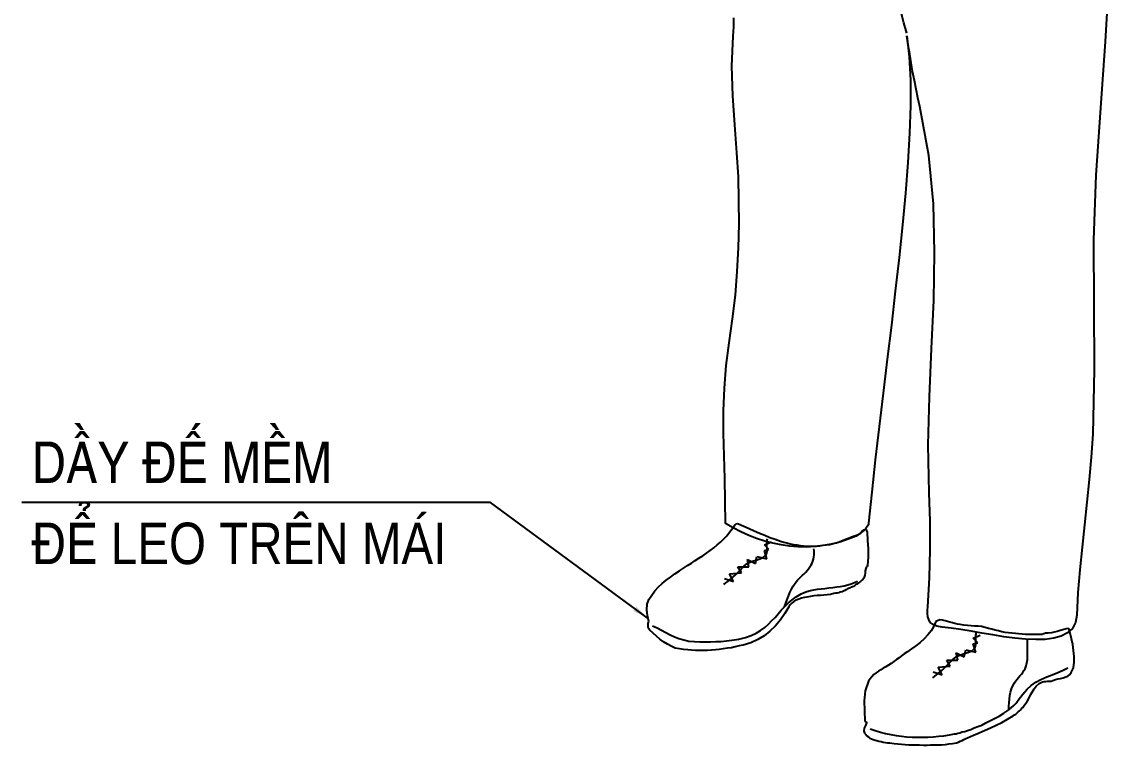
# Model space of a CAD drawing. Header units: millimetres. Extents: x -346728 to 1320345, y -537202 to -385966.
# Drawn here: x 589453 to 599319, y -510653 to -504086 of the extents above; entities that cross this region are included whole.
import ezdxf

# ---------------------------------------------------------------- set-up
doc = ezdxf.new("R2010")
doc.units = ezdxf.units.MM
doc.header["$LTSCALE"] = 100
doc.layers.add('4', color=4, linetype='Continuous')
doc.layers.add('manh', color=4, linetype='Continuous')
doc.layers.add('LINE1', color=2, linetype='Continuous', lineweight=13)
doc.styles.add('ROMANS', font='romans', dxfattribs={"bigfont": 'vns'})
doc.styles.add('VnArialNarrowH', font='VHARIALN.TTF')
doc.dimstyles.new('1-1', dxfattribs={"dimscale": 0, "dimtxt": 250, "dimasz": 150, "dimexe": 1, "dimexo": 0, "dimgap": 75, "dimtad": 1, "dimdec": 0, "dimzin": 1, "dimdsep": 46, "dimtxsty": 'ROMANS', "dimcen": 2.5, "dimclrd": 4, "dimclre": 4, "dimclrt": 1, "dimadec": 0, "dimazin": 0, "dimtfac": 1, "dimtdec": 0, "dimtmove": 0, "dimatfit": 3, "dimfxl": 1, "dimtolj": 1, "dimtzin": 1, "dimarcsym": 0})

msp = doc.modelspace()

# ---------------------------------------------------------------- linework, layer by layer
at = {"layer": 'manh', "color": 9}
for p, q in [((599318.8, -503660.2, 455.8), (599282, -504264.3, 455.8)), ((595911.9, -504133, 455.8), (595911.9, -504051.6, 455.8)), ((597453.8, -504096.2, 455.8), (597430.2, -504001.6, 455.8)), ((595906.6, -504217.1, 455.8), (595911.9, -504133, 455.8)), ((597482.7, -504190.8, 455.8), (597453.8, -504096.2, 455.8)), ((595896.1, -504490.2, 455.8), (595906.6, -504217.1, 455.8)), ((597495.8, -504298.5, 455.8), (597482.7, -504214.4, 455.8)), ((597482.7, -504214.4, 455.8), (597503.7, -504403.6, 455.8)), ((597508.9, -504379.9, 455.8), (597495.8, -504298.5, 455.8)), ((599282, -504264.3, 455.8), (599239.9, -504868.5, 455.8)), ((597503.7, -504403.6, 455.8), (597514.2, -504616.3, 455.8)), ((597522.1, -504458.8, 455.8), (597508.9, -504379.9, 455.8)), ((595904, -504758.2, 455.8), (595896.1, -504490.2, 455.8)), ((597535.2, -504537.5, 455.8), (597522.1, -504458.8, 455.8)), ((597551, -504619, 455.8), (597535.2, -504537.5, 455.8)), ((597514.2, -504616.3, 455.8), (597514.2, -504847.5, 455.8)), ((597566.7, -504697.8, 455.8), (597551, -504619, 455.8)), ((597582.5, -504776.6, 455.8), (597566.7, -504697.8, 455.8)), ((595922.4, -505020.8, 455.8), (595904, -504758.2, 455.8)), ((597600.9, -504855.3, 455.8), (597582.5, -504776.6, 455.8)), ((597514.2, -504847.5, 455.8), (597506.4, -505097, 455.8)), ((597682.3, -505299.3, 455.8), (597600.9, -504855.3, 455.8)), ((599239.9, -504868.5, 455.8), (599197.9, -505478, 455.8)), ((595940.7, -505275.7, 455.8), (595922.4, -505020.8, 455.8)), ((597506.4, -505097, 455.8), (597490.5, -505362.4, 455.8)), ((595953.9, -505493.7, 455.8), (595940.7, -505275.7, 455.8)), ((597724.4, -505738, 455.8), (597682.3, -505299.3, 455.8)), ((597490.5, -505362.4, 455.8), (597469.5, -505640.8, 455.8)), ((595959.1, -505709.1, 455.8), (595953.9, -505493.7, 455.8)), ((599197.9, -505478, 455.8), (599176.9, -506066.3, 455.8)), ((595961.8, -505924.5, 455.8), (595959.1, -505709.1, 455.8)), ((597469.5, -505640.8, 455.8), (597443.3, -505929.7, 455.8)), ((597734.8, -506179.3, 455.8), (597724.4, -505738, 455.8)), ((595956.5, -506137.3, 455.8), (595961.8, -505924.5, 455.8)), ((597443.3, -505929.7, 455.8), (597411.8, -506226.5, 455.8)), ((599176.9, -506066.3, 455.8), (599179.5, -506654.7, 455.8)), ((595943.4, -506352.6, 455.8), (595956.5, -506137.3, 455.8)), ((597727, -506615.3, 455.8), (597734.8, -506179.3, 455.8)), ((597411.8, -506226.5, 455.8), (597377.6, -506531.3, 455.8)), ((595927.6, -506568.1, 455.8), (595943.4, -506352.6, 455.8)), ((595901.3, -506783.4, 455.8), (595927.6, -506568.1, 455.8)), ((597377.6, -506531.3, 455.8), (597343.4, -506838.6, 455.8)), ((597706, -507051.4, 455.8), (597727, -506615.3, 455.8)), ((599179.5, -506654.7, 455.8), (599182.1, -507243.1, 455.8)), ((595869.8, -507001.4, 455.8), (595901.3, -506783.4, 455.8)), ((597343.4, -506838.6, 455.8), (597304, -507148.5, 455.8)), ((595843.5, -507206.3, 455.8), (595869.8, -507001.4, 455.8)), ((597687.6, -507490.1, 455.8), (597706, -507051.4, 455.8)), ((595827.8, -507411.2, 455.8), (595843.5, -507206.3, 455.8)), ((597304, -507148.5, 455.8), (597267.3, -507455.9, 455.8)), ((599182.1, -507243.1, 455.8), (599169, -507829, 455.8)), ((595820, -507616.1, 455.8), (595827.8, -507411.2, 455.8)), ((597267.3, -507455.9, 455.8), (597230.5, -507760.6, 455.8)), ((597677, -507926.2, 455.8), (597687.6, -507490.1, 455.8)), ((595820, -507821, 455.8), (595820, -507616.1, 455.8)), ((597230.5, -507760.6, 455.8), (597196.3, -508062.7, 455.8)), ((595825.1, -508025.9, 455.8), (595820, -507821, 455.8)), ((599169, -507829, 455.8), (599155.8, -508036.5, 455.8)), ((597685, -508362.2, 455.8), (597677, -507926.2, 455.8)), ((595830.4, -508230.8, 455.8), (595825.1, -508025.9, 455.8)), ((597196.3, -508062.7, 455.8), (597164.9, -508354.3, 455.8)), ((599155.8, -508036.5, 455.8), (599137.4, -508241.4, 455.8)), ((595835.7, -508435.7, 455.8), (595830.4, -508230.8, 455.8)), ((599137.4, -508241.4, 455.8), (599116.5, -508446.2, 455.8)), ((597164.9, -508354.3, 455.8), (597136, -508638, 455.8)), ((597695.4, -508619.6, 455.8), (597685, -508362.2, 455.8)), ((595838.3, -508640.6, 455.8), (595835.7, -508435.7, 455.8)), ((599116.5, -508446.2, 455.8), (599095.5, -508651.1, 455.8)), ((595906.6, -508680, 455.8), (595838.3, -508640.6, 455.8)), ((595875.1, -508719.5, 455.8), (595898.7, -508687.9, 455.8)), ((595898.7, -508687.9, 455.8), (595922.4, -508651.1, 455.8)), ((595977.5, -508716.8, 455.8), (595906.6, -508680, 455.8)), ((595922.4, -508651.1, 455.8), (595927.6, -508648.5, 455.8)), ((595927.6, -508648.5, 455.8), (595935.5, -508643.3, 455.8)), ((595935.5, -508643.3, 455.8), (595946, -508640.6, 455.8)), ((595946, -508640.6, 455.8), (595956.5, -508643.3, 455.8)), ((595956.5, -508643.3, 455.8), (596003.8, -508664.3, 455.8)), ((596003.8, -508664.3, 455.8), (596051.1, -508685.3, 455.8)), ((596051.1, -508685.3, 455.8), (596098.4, -508706.2, 455.8)), ((597109.7, -508685.3, 455.8), (597096.6, -508701.1, 455.8)), ((597122.8, -508666.9, 455.8), (597109.7, -508685.3, 455.8)), ((597133.4, -508651.1, 455.8), (597122.8, -508666.9, 455.8)), ((597136, -508638, 455.8), (597133.4, -508651.1, 455.8)), ((597695.4, -508877, 455.8), (597695.4, -508619.6, 455.8)), ((599095.5, -508651.1, 455.8), (599071.8, -508856, 455.8)), ((595791, -508808.7, 455.8), (595820, -508782.4, 455.8)), ((595820, -508782.4, 455.8), (595848.8, -508750.9, 455.8)), ((595848.8, -508750.9, 455.8), (595875.1, -508719.5, 455.8)), ((596048.4, -508748.3, 455.8), (595977.5, -508716.8, 455.8)), ((596119.3, -508777.3, 455.8), (596048.4, -508748.3, 455.8)), ((596098.4, -508706.2, 455.8), (596145.6, -508727.3, 455.8)), ((596192.9, -508800.8, 455.8), (596119.3, -508777.3, 455.8)), ((596145.6, -508727.3, 455.8), (596192.9, -508745.7, 455.8)), ((596192.9, -508745.7, 455.8), (596240.2, -508766.7, 455.8)), ((596240.2, -508766.7, 455.8), (596287.5, -508782.4, 455.8)), ((596287.5, -508782.4, 455.8), (596337.4, -508800.8, 455.8)), ((596949.5, -508782.4, 455.8), (596873.3, -508808.7, 455.8)), ((596899.5, -508793, 455.8), (596925.8, -508782.4, 455.8)), ((596925.8, -508782.4, 455.8), (596954.7, -508772, 455.8)), ((597023, -508753.6, 455.8), (596949.5, -508782.4, 455.8)), ((596954.7, -508772, 455.8), (596981, -508761.4, 455.8)), ((596981, -508761.4, 455.8), (597007.2, -508750.9, 455.8)), ((597007.2, -508750.9, 455.8), (597036.1, -508743, 455.8)), ((597041.4, -508743, 455.8), (597023, -508753.6, 455.8)), ((597036.1, -508743, 455.8), (597057.2, -508729.9, 455.8)), ((597059.8, -508732.6, 455.8), (597041.4, -508743, 455.8)), ((597057.2, -508729.9, 455.8), (597072.9, -508711.5, 455.8)), ((597078.2, -508716.8, 455.8), (597059.8, -508732.6, 455.8)), ((597072.9, -508711.5, 455.8), (597091.3, -508698.4, 455.8)), ((597096.6, -508701.1, 455.8), (597078.2, -508716.8, 455.8)), ((597091.3, -508698.4, 455.8), (597112.3, -508695.8, 455.8)), ((597112.3, -508695.8, 455.8), (597115, -508698.4, 455.8)), ((597115, -508698.4, 455.8), (597117.6, -508703.7, 455.8)), ((597117.6, -508703.7, 455.8), (597122.8, -508711.5, 455.8)), ((597122.8, -508711.5, 455.8), (597122.8, -508719.5, 455.8)), ((597122.8, -508719.5, 455.8), (597125.4, -508795.6, 455.8)), ((595664.9, -508908.5, 455.8), (595699.1, -508884.9, 455.8)), ((595699.1, -508884.9, 455.8), (595730.6, -508861.3, 455.8)), ((595730.6, -508861.3, 455.8), (595762.2, -508835, 455.8)), ((595762.2, -508835, 455.8), (595791, -508808.7, 455.8)), ((596266.4, -508819.2, 455.8), (596192.9, -508800.8, 455.8)), ((596342.6, -508835, 455.8), (596266.4, -508819.2, 455.8)), ((596337.4, -508800.8, 455.8), (596366.3, -508808.7, 455.8)), ((596418.8, -508845.5, 455.8), (596342.6, -508835, 455.8)), ((596366.3, -508808.7, 455.8), (596395.1, -508816.6, 455.8)), ((596395.1, -508816.6, 455.8), (596424.1, -508824.5, 455.8)), ((596495, -508850.8, 455.8), (596418.8, -508845.5, 455.8)), ((596424.1, -508824.5, 455.8), (596455.6, -508829.8, 455.8)), ((596455.6, -508829.8, 455.8), (596484.5, -508835, 455.8)), ((596484.5, -508835, 455.8), (596513.4, -508840.2, 455.8)), ((596571.2, -508853.3, 455.8), (596495, -508850.8, 455.8)), ((596513.4, -508840.2, 455.8), (596544.9, -508842.9, 455.8)), ((596544.9, -508842.9, 455.8), (596573.8, -508845.5, 455.8)), ((596647.4, -508848.2, 455.8), (596571.2, -508853.3, 455.8)), ((596573.8, -508845.5, 455.8), (596602.7, -508845.5, 455.8)), ((596602.7, -508845.5, 455.8), (596634.3, -508845.5, 455.8)), ((596634.3, -508845.5, 455.8), (596663.1, -508845.5, 455.8)), ((596723.6, -508840.2, 455.8), (596647.4, -508848.2, 455.8)), ((596663.1, -508845.5, 455.8), (596694.6, -508842.9, 455.8)), ((596694.6, -508842.9, 455.8), (596723.6, -508837.6, 455.8)), ((596797.1, -508827.1, 455.8), (596723.6, -508840.2, 455.8)), ((596723.6, -508837.6, 455.8), (596755.1, -508835, 455.8)), ((596755.1, -508835, 455.8), (596784, -508829.8, 455.8)), ((596784, -508829.8, 455.8), (596815.5, -508821.9, 455.8)), ((596873.3, -508808.7, 455.8), (596797.1, -508827.1, 455.8)), ((596815.5, -508821.9, 455.8), (596844.4, -508814, 455.8)), ((596844.4, -508814, 455.8), (596873.3, -508803.5, 455.8)), ((596873.3, -508803.5, 455.8), (596899.5, -508793, 455.8)), ((597125.4, -508795.6, 455.8), (597130.7, -508869.2, 455.8)), ((597130.7, -508869.2, 455.8), (597130.7, -508945.4, 455.8)), ((597687.6, -509134.4, 455.8), (597695.4, -508877, 455.8)), ((599071.8, -508856, 455.8), (599053.4, -509060.9, 455.8)), ((595528.3, -509000.5, 455.8), (595562.4, -508976.9, 455.8)), ((595562.4, -508976.9, 455.8), (595596.7, -508955.8, 455.8)), ((595596.7, -508955.8, 455.8), (595630.8, -508932.2, 455.8)), ((595630.8, -508932.2, 455.8), (595664.9, -508908.5, 455.8)), ((597130.7, -508945.4, 455.8), (597125.4, -509021.5, 455.8)), ((595378.6, -509097.7, 455.8), (595420.6, -509068.8, 455.8)), ((595420.6, -509068.8, 455.8), (595457.4, -509045.1, 455.8)), ((595457.4, -509045.1, 455.8), (595491.5, -509021.5, 455.8)), ((595491.5, -509021.5, 455.8), (595528.3, -509000.5, 455.8)), ((597109.7, -509047.8, 455.8), (597104.4, -509068.8, 455.8)), ((597104.4, -509068.8, 455.8), (597104.4, -509089.8, 455.8)), ((597112.3, -509039.9, 455.8), (597109.7, -509047.8, 455.8)), ((597117.6, -509034.7, 455.8), (597112.3, -509039.9, 455.8)), ((597122.8, -509029.4, 455.8), (597117.6, -509034.7, 455.8)), ((597125.4, -509021.5, 455.8), (597122.8, -509029.4, 455.8)), ((599053.4, -509060.9, 455.8), (599035, -509265.8, 455.8)), ((595263.1, -509184.4, 455.8), (595299.8, -509155.5, 455.8)), ((595299.8, -509155.5, 455.8), (595339.3, -509126.6, 455.8)), ((595339.3, -509126.6, 455.8), (595378.6, -509097.7, 455.8)), ((596978.3, -509187, 455.8), (597007.2, -509176.5, 455.8)), ((597007.2, -509176.5, 455.8), (597033.5, -509163.4, 455.8)), ((597041.4, -509181.8, 455.8), (597028.2, -509189.6, 455.8)), ((597051.9, -509173.8, 455.8), (597041.4, -509181.8, 455.8)), ((597062.4, -509166, 455.8), (597051.9, -509173.8, 455.8)), ((597072.9, -509155.5, 455.8), (597062.4, -509166, 455.8)), ((597083.4, -509147.6, 455.8), (597072.9, -509155.5, 455.8)), ((597091.3, -509137.1, 455.8), (597083.4, -509147.6, 455.8)), ((597096.6, -509126.6, 455.8), (597091.3, -509137.1, 455.8)), ((597101.8, -509108.2, 455.8), (597096.6, -509126.6, 455.8)), ((597104.4, -509089.8, 455.8), (597101.8, -509108.2, 455.8)), ((597671.9, -509397.1, 455.8), (597687.6, -509134.4, 455.8)), ((595168.5, -509289.5, 455.8), (595197.3, -509250, 455.8)), ((595197.3, -509250, 455.8), (595228.8, -509215.9, 455.8)), ((595228.8, -509215.9, 455.8), (595263.1, -509184.4, 455.8)), ((596479.3, -509305.2, 455.8), (596523.9, -509278.9, 455.8)), ((596523.9, -509278.9, 455.8), (596550.2, -509265.8, 455.8)), ((596550.2, -509265.8, 455.8), (596576.5, -509258, 455.8)), ((596576.5, -509258, 455.8), (596608, -509247.4, 455.8)), ((596608, -509247.4, 455.8), (596639.5, -509242.1, 455.8)), ((596639.5, -509242.1, 455.8), (596671, -509236.9, 455.8)), ((596671, -509236.9, 455.8), (596705.2, -509231.6, 455.8)), ((596705.2, -509231.6, 455.8), (596739.3, -509229, 455.8)), ((596739.3, -509229, 455.8), (596776.1, -509223.7, 455.8)), ((596776.1, -509223.7, 455.8), (596810.2, -509221.2, 455.8)), ((596820.8, -509276.3, 455.8), (596789.2, -509284.2, 455.8)), ((596810.2, -509221.2, 455.8), (596847, -509215.9, 455.8)), ((596836.5, -509273.7, 455.8), (596820.8, -509276.3, 455.8)), ((596849.6, -509271.1, 455.8), (596836.5, -509273.7, 455.8)), ((596847, -509215.9, 455.8), (596881.1, -509210.6, 455.8)), ((596865.4, -509268.4, 455.8), (596849.6, -509271.1, 455.8)), ((596878.5, -509263.1, 455.8), (596865.4, -509268.4, 455.8)), ((596894.3, -509260.5, 455.8), (596878.5, -509263.1, 455.8)), ((596881.1, -509210.6, 455.8), (596915.3, -509205.3, 455.8)), ((596907.4, -509255.3, 455.8), (596894.3, -509260.5, 455.8)), ((596920.5, -509247.4, 455.8), (596907.4, -509255.3, 455.8)), ((596915.3, -509205.3, 455.8), (596946.9, -509197.5, 455.8)), ((596933.6, -509239.6, 455.8), (596920.5, -509247.4, 455.8)), ((596944.2, -509234.3, 455.8), (596933.6, -509239.6, 455.8)), ((596954.7, -509229, 455.8), (596944.2, -509234.3, 455.8)), ((596946.9, -509197.5, 455.8), (596978.3, -509187, 455.8)), ((596967.9, -509223.7, 455.8), (596954.7, -509229, 455.8)), ((596978.3, -509218.5, 455.8), (596967.9, -509223.7, 455.8)), ((596988.8, -509215.9, 455.8), (596978.3, -509218.5, 455.8)), ((596999.4, -509210.6, 455.8), (596988.8, -509215.9, 455.8)), ((597007.2, -509205.3, 455.8), (596999.4, -509210.6, 455.8)), ((597017.8, -509197.5, 455.8), (597007.2, -509205.3, 455.8)), ((597028.2, -509189.6, 455.8), (597017.8, -509197.5, 455.8)), ((599035, -509265.8, 455.8), (599024.6, -509473.3, 455.8)), ((595123.8, -509423.4, 455.8), (595126.4, -509373.5, 455.8)), ((595126.4, -509373.5, 455.8), (595142.2, -509328.9, 455.8)), ((595142.2, -509328.9, 455.8), (595168.5, -509289.5, 455.8)), ((596374.2, -509394.5, 455.8), (596405.7, -509363, 455.8)), ((596405.7, -509363, 455.8), (596442.5, -509334, 455.8)), ((596424.1, -509378.7, 455.8), (596411, -509397.1, 455.8)), ((596439.8, -509363, 455.8), (596424.1, -509378.7, 455.8)), ((596458.2, -509347.3, 455.8), (596439.8, -509363, 455.8)), ((596442.5, -509334, 455.8), (596479.3, -509305.2, 455.8)), ((596479.3, -509336.7, 455.8), (596458.2, -509347.3, 455.8)), ((596502.9, -509326.2, 455.8), (596479.3, -509336.7, 455.8)), ((596526.5, -509318.3, 455.8), (596502.9, -509326.2, 455.8)), ((596552.8, -509313.1, 455.8), (596526.5, -509318.3, 455.8)), ((596576.5, -509307.8, 455.8), (596552.8, -509313.1, 455.8)), ((596608, -509302.6, 455.8), (596576.5, -509307.8, 455.8)), ((596639.5, -509297.4, 455.8), (596608, -509302.6, 455.8)), ((596668.4, -509294.7, 455.8), (596639.5, -509297.4, 455.8)), ((596699.9, -509292.1, 455.8), (596668.4, -509294.7, 455.8)), ((596728.7, -509289.5, 455.8), (596699.9, -509292.1, 455.8)), ((596760.3, -509286.8, 455.8), (596728.7, -509289.5, 455.8)), ((596789.2, -509284.2, 455.8), (596760.3, -509286.8, 455.8)), ((595129.1, -509476, 455.8), (595123.8, -509423.4, 455.8)), ((595142.2, -509528.5, 455.8), (595129.1, -509476, 455.8)), ((596287.5, -509491.7, 455.8), (596313.8, -509460.2, 455.8)), ((596313.8, -509460.2, 455.8), (596342.6, -509426.1, 455.8)), ((596374.2, -509457.6, 455.8), (596334.8, -509515.4, 455.8)), ((596342.6, -509426.1, 455.8), (596374.2, -509394.5, 455.8)), ((596411, -509397.1, 455.8), (596374.2, -509457.6, 455.8)), ((597669.2, -509426.1, 455.8), (597671.9, -509397.1, 455.8)), ((597669.2, -509457.6, 455.8), (597669.2, -509426.1, 455.8)), ((597671.9, -509486.4, 455.8), (597669.2, -509457.6, 455.8)), ((599024.6, -509473.3, 455.8), (599011.4, -509538.9, 455.8)), ((595134.4, -509546.9, 455.8), (595142.2, -509528.5, 455.8)), ((595134.4, -509562.6, 455.8), (595134.4, -509546.9, 455.8)), ((595134.4, -509581, 455.8), (595134.4, -509562.6, 455.8)), ((595176.3, -509567.9, 455.8), (595218.4, -509586.3, 455.8)), ((596192.9, -509583.6, 455.8), (596227.1, -509554.8, 455.8)), ((596227.1, -509554.8, 455.8), (596256, -509523.2, 455.8)), ((596290.1, -509567.9, 455.8), (596240.2, -509617.8, 455.8)), ((596256, -509523.2, 455.8), (596287.5, -509491.7, 455.8)), ((596334.8, -509515.4, 455.8), (596290.1, -509567.9, 455.8)), ((597682.3, -509512.7, 455.8), (597671.9, -509486.4, 455.8)), ((597695.4, -509538.9, 455.8), (597682.3, -509512.7, 455.8)), ((597721.7, -509557.3, 455.8), (597695.4, -509538.9, 455.8)), ((597727, -509573.2, 455.8), (597703.4, -509615.1, 455.8)), ((597755.8, -509573.2, 455.8), (597721.7, -509557.3, 455.8)), ((597745.3, -509528.5, 455.8), (597727, -509573.2, 455.8)), ((597782.1, -509515.4, 455.8), (597745.3, -509528.5, 455.8)), ((597803, -509581, 455.8), (597755.8, -509573.2, 455.8)), ((597805.7, -509518, 455.8), (597782.1, -509515.4, 455.8)), ((597829.3, -509523.2, 455.8), (597805.7, -509518, 455.8)), ((597850.4, -509528.5, 455.8), (597829.3, -509523.2, 455.8)), ((597874, -509536.4, 455.8), (597850.4, -509528.5, 455.8)), ((597897.6, -509541.6, 455.8), (597874, -509536.4, 455.8)), ((597918.6, -509546.9, 455.8), (597897.6, -509541.6, 455.8)), ((597942.3, -509552.2, 455.8), (597918.6, -509546.9, 455.8)), ((597966, -509557.3, 455.8), (597942.3, -509552.2, 455.8)), ((598000.1, -509562.6, 455.8), (597966, -509557.3, 455.8)), ((598031.6, -509565.3, 455.8), (598000.1, -509562.6, 455.8)), ((598065.7, -509567.9, 455.8), (598031.6, -509565.3, 455.8)), ((598097.3, -509570.5, 455.8), (598065.7, -509567.9, 455.8)), ((598128.8, -509573.2, 455.8), (598097.3, -509570.5, 455.8)), ((598160.3, -509575.7, 455.8), (598128.8, -509573.2, 455.8)), ((598191.8, -509583.6, 455.8), (598160.3, -509575.7, 455.8)), ((599011.4, -509538.9, 455.8), (598985.2, -509591.6, 455.8)), ((595139.5, -509594.1, 455.8), (595134.4, -509581, 455.8)), ((595150.1, -509607.3, 455.8), (595139.5, -509594.1, 455.8)), ((595181.6, -509636.2, 455.8), (595150.1, -509607.3, 455.8)), ((595210.4, -509662.5, 455.8), (595181.6, -509636.2, 455.8)), ((595242, -509688.7, 455.8), (595210.4, -509662.5, 455.8)), ((595218.4, -509586.3, 455.8), (595257.8, -509607.3, 455.8)), ((595257.8, -509607.3, 455.8), (595297.2, -509628.3, 455.8)), ((595297.2, -509628.3, 455.8), (595336.6, -509649.4, 455.8)), ((595336.6, -509649.4, 455.8), (595376, -509667.8, 455.8)), ((595376, -509667.8, 455.8), (595415.3, -509683.5, 455.8)), ((595959.1, -509688.7, 455.8), (596019.6, -509675.6, 455.8)), ((596019.6, -509675.6, 455.8), (596069.5, -509657.2, 455.8)), ((596069.5, -509657.2, 455.8), (596116.8, -509636.2, 455.8)), ((596116.8, -509636.2, 455.8), (596156.1, -509612.5, 455.8)), ((596187.7, -509659.8, 455.8), (596129.9, -509694, 455.8)), ((596156.1, -509612.5, 455.8), (596192.9, -509583.6, 455.8)), ((596240.2, -509617.8, 455.8), (596187.7, -509659.8, 455.8)), ((597671.9, -509651.9, 455.8), (597640.3, -509686, 455.8)), ((597703.4, -509615.1, 455.8), (597671.9, -509651.9, 455.8)), ((597884.5, -509588.9, 455.8), (597803, -509581, 455.8)), ((597971.1, -509602, 455.8), (597884.5, -509588.9, 455.8)), ((598065.7, -509617.8, 455.8), (597971.1, -509602, 455.8)), ((598162.9, -509636.2, 455.8), (598065.7, -509617.8, 455.8)), ((598262.8, -509651.9, 455.8), (598162.9, -509636.2, 455.8)), ((598223.4, -509591.6, 455.8), (598191.8, -509583.6, 455.8)), ((598252.2, -509599.4, 455.8), (598223.4, -509591.6, 455.8)), ((598283.7, -509607.3, 455.8), (598252.2, -509599.4, 455.8)), ((598362.5, -509667.8, 455.8), (598262.8, -509651.9, 455.8)), ((598315.3, -509615.1, 455.8), (598283.7, -509607.3, 455.8)), ((598344.2, -509623.1, 455.8), (598315.3, -509615.1, 455.8)), ((598375.8, -509628.3, 455.8), (598344.2, -509623.1, 455.8)), ((598462.4, -509680.9, 455.8), (598362.5, -509667.8, 455.8)), ((598404.6, -509633.5, 455.8), (598375.8, -509628.3, 455.8)), ((598436.1, -509636.2, 455.8), (598404.6, -509633.5, 455.8)), ((598467.7, -509638.8, 455.8), (598436.1, -509636.2, 455.8)), ((598496.5, -509641.4, 455.8), (598467.7, -509638.8, 455.8)), ((598528, -509644.1, 455.8), (598496.5, -509641.4, 455.8)), ((598559.6, -509646.7, 455.8), (598528, -509644.1, 455.8)), ((598588.5, -509646.7, 455.8), (598559.6, -509646.7, 455.8)), ((598620, -509646.7, 455.8), (598588.5, -509646.7, 455.8)), ((598651.6, -509646.7, 455.8), (598620, -509646.7, 455.8)), ((598680.4, -509646.7, 455.8), (598651.6, -509646.7, 455.8)), ((598711.9, -509646.7, 455.8), (598680.4, -509646.7, 455.8)), ((598717.2, -509644.1, 455.8), (598711.9, -509646.7, 455.8)), ((598725.1, -509641.4, 455.8), (598717.2, -509644.1, 455.8)), ((598732.9, -509638.8, 455.8), (598725.1, -509641.4, 455.8)), ((598738.2, -509636.2, 455.8), (598732.9, -509638.8, 455.8)), ((598764.5, -509636.2, 455.8), (598738.2, -509636.2, 455.8)), ((598793.4, -509630.9, 455.8), (598764.5, -509636.2, 455.8)), ((598819.7, -509625.7, 455.8), (598793.4, -509630.9, 455.8)), ((598882.7, -509662.5, 455.8), (598817, -509680.9, 455.8)), ((598845.9, -509620.4, 455.8), (598819.7, -509625.7, 455.8)), ((598872.2, -509612.5, 455.8), (598845.9, -509620.4, 455.8)), ((598898.4, -509604.7, 455.8), (598872.2, -509612.5, 455.8)), ((598940.5, -509633.5, 455.8), (598882.7, -509662.5, 455.8)), ((598927.4, -509596.7, 455.8), (598898.4, -509604.7, 455.8)), ((598953.6, -509591.6, 455.8), (598927.4, -509596.7, 455.8)), ((598985.2, -509591.6, 455.8), (598940.5, -509633.5, 455.8)), ((598964.1, -509636.2, 455.8), (598953.6, -509591.6, 455.8)), ((598977.2, -509686, 455.8), (598964.1, -509636.2, 455.8)), ((595276.2, -509715, 455.8), (595242, -509688.7, 455.8)), ((595310.3, -509736, 455.8), (595276.2, -509715, 455.8)), ((595344.4, -509754.4, 455.8), (595310.3, -509736, 455.8)), ((595381.2, -509770.2, 455.8), (595344.4, -509754.4, 455.8)), ((595420.6, -509778.1, 455.8), (595381.2, -509770.2, 455.8)), ((595415.3, -509683.5, 455.8), (595460, -509696.6, 455.8)), ((595460, -509696.6, 455.8), (595504.7, -509707.1, 455.8)), ((595504.7, -509707.1, 455.8), (595554.6, -509712.4, 455.8)), ((595554.6, -509712.4, 455.8), (595604.5, -509715, 455.8)), ((595604.5, -509715, 455.8), (595651.8, -509715, 455.8)), ((595651.8, -509715, 455.8), (595701.7, -509715, 455.8)), ((595701.7, -509715, 455.8), (595749, -509712.4, 455.8)), ((595749, -509712.4, 455.8), (595796.3, -509709.7, 455.8)), ((595796.3, -509709.7, 455.8), (595846.2, -509704.5, 455.8)), ((595854.1, -509772.8, 455.8), (595817.3, -509778.1, 455.8)), ((595846.2, -509704.5, 455.8), (595893.5, -509699.2, 455.8)), ((595890.9, -509767.5, 455.8), (595854.1, -509772.8, 455.8)), ((595925, -509759.7, 455.8), (595890.9, -509767.5, 455.8)), ((595893.5, -509699.2, 455.8), (595959.1, -509688.7, 455.8)), ((595961.8, -509751.8, 455.8), (595925, -509759.7, 455.8)), ((595998.5, -509743.8, 455.8), (595961.8, -509751.8, 455.8)), ((596066.8, -509722.9, 455.8), (595998.5, -509743.8, 455.8)), ((596129.9, -509694, 455.8), (596066.8, -509722.9, 455.8)), ((597564.1, -509749.1, 455.8), (597524.8, -509778.1, 455.8)), ((597603.5, -509720.3, 455.8), (597564.1, -509749.1, 455.8)), ((597640.3, -509686, 455.8), (597603.5, -509720.3, 455.8)), ((598559.6, -509688.7, 455.8), (598462.4, -509680.9, 455.8)), ((598651.6, -509691.3, 455.8), (598559.6, -509688.7, 455.8)), ((598738.2, -509691.3, 455.8), (598651.6, -509691.3, 455.8)), ((598817, -509680.9, 455.8), (598738.2, -509691.3, 455.8)), ((598987.7, -509738.7, 455.8), (598977.2, -509686, 455.8)), ((598995.6, -509793.8, 455.8), (598987.7, -509738.7, 455.8)), ((595457.4, -509783.3, 455.8), (595420.6, -509778.1, 455.8)), ((595494.2, -509785.9, 455.8), (595457.4, -509783.3, 455.8)), ((595528.3, -509788.5, 455.8), (595494.2, -509785.9, 455.8)), ((595565.1, -509791.2, 455.8), (595528.3, -509788.5, 455.8)), ((595601.9, -509791.2, 455.8), (595565.1, -509791.2, 455.8)), ((595638.6, -509791.2, 455.8), (595601.9, -509791.2, 455.8)), ((595672.9, -509791.2, 455.8), (595638.6, -509791.2, 455.8)), ((595709.6, -509788.5, 455.8), (595672.9, -509791.2, 455.8)), ((595746.4, -509785.9, 455.8), (595709.6, -509788.5, 455.8)), ((595780.5, -509783.3, 455.8), (595746.4, -509785.9, 455.8)), ((595817.3, -509778.1, 455.8), (595780.5, -509783.3, 455.8)), ((597411.8, -509859.4, 455.8), (597388.1, -509875.2, 455.8)), ((597432.7, -509841.1, 455.8), (597411.8, -509859.4, 455.8)), ((597459, -509822.7, 455.8), (597432.7, -509841.1, 455.8)), ((597482.7, -509806.9, 455.8), (597459, -509822.7, 455.8)), ((597524.8, -509778.1, 455.8), (597482.7, -509806.9, 455.8)), ((599000.9, -509846.3, 455.8), (598995.6, -509793.8, 455.8)), ((599000.9, -509898.9, 455.8), (599000.9, -509846.3, 455.8)), ((597246.3, -509967.1, 455.8), (597225.3, -509980.3, 455.8)), ((597267.3, -509954, 455.8), (597246.3, -509967.1, 455.8)), ((597290.9, -509940.9, 455.8), (597267.3, -509954, 455.8)), ((597317.2, -509925.2, 455.8), (597290.9, -509940.9, 455.8)), ((597340.8, -509909.3, 455.8), (597317.2, -509925.2, 455.8)), ((597364.5, -509893.6, 455.8), (597340.8, -509909.3, 455.8)), ((597388.1, -509875.2, 455.8), (597364.5, -509893.6, 455.8)), ((598901.1, -509972.4, 455.8), (598943.1, -509948.7, 455.8)), ((598974.6, -509993.4, 455.8), (598993, -509948.7, 455.8)), ((598993, -509948.7, 455.8), (599000.9, -509898.9, 455.8)), ((597149.1, -510051.2, 455.8), (597136, -510072.3, 455.8)), ((597164.9, -510030.2, 455.8), (597149.1, -510051.2, 455.8)), ((597183.2, -510011.8, 455.8), (597164.9, -510030.2, 455.8)), ((597204.3, -509996.1, 455.8), (597183.2, -510011.8, 455.8)), ((597225.3, -509980.3, 455.8), (597204.3, -509996.1, 455.8)), ((598651.6, -510080.1, 455.8), (598698.8, -510056.5, 455.8)), ((598698.8, -510056.5, 455.8), (598751.3, -510032.9, 455.8)), ((598751.3, -510032.9, 455.8), (598801.3, -510014.5, 455.8)), ((598775, -510072.3, 455.8), (598790.7, -510069.6, 455.8)), ((598790.7, -510069.6, 455.8), (598806.5, -510064.3, 455.8)), ((598801.3, -510014.5, 455.8), (598851.2, -509993.4, 455.8)), ((598806.5, -510064.3, 455.8), (598830.1, -510056.5, 455.8)), ((598830.1, -510056.5, 455.8), (598853.8, -510051.2, 455.8)), ((598851.2, -509993.4, 455.8), (598901.1, -509972.4, 455.8)), ((598853.8, -510051.2, 455.8), (598877.4, -510046, 455.8)), ((598877.4, -510046, 455.8), (598901.1, -510040.7, 455.8)), ((598901.1, -510040.7, 455.8), (598924.7, -510032.9, 455.8)), ((598924.7, -510032.9, 455.8), (598943.1, -510024.9, 455.8)), ((598943.1, -510024.9, 455.8), (598961.5, -510011.8, 455.8)), ((598961.5, -510011.8, 455.8), (598974.6, -509993.4, 455.8)), ((597104.4, -510158.9, 455.8), (597096.6, -510248.2, 455.8)), ((597136, -510072.3, 455.8), (597104.4, -510158.9, 455.8)), ((598536, -510190.4, 455.8), (598554.3, -510166.8, 455.8)), ((598554.3, -510166.8, 455.8), (598572.7, -510143.2, 455.8)), ((598572.7, -510143.2, 455.8), (598609.5, -510109, 455.8)), ((598609.5, -510109, 455.8), (598651.6, -510080.1, 455.8)), ((598620, -510169.4, 455.8), (598638.4, -510140.5, 455.8)), ((598638.4, -510140.5, 455.8), (598656.7, -510116.9, 455.8)), ((598656.7, -510116.9, 455.8), (598683.1, -510093.3, 455.8)), ((598683.1, -510093.3, 455.8), (598696.2, -510085.4, 455.8)), ((598696.2, -510085.4, 455.8), (598711.9, -510077.5, 455.8)), ((598711.9, -510077.5, 455.8), (598727.7, -510074.9, 455.8)), ((598727.7, -510074.9, 455.8), (598743.5, -510074.9, 455.8)), ((598743.5, -510074.9, 455.8), (598759.2, -510072.3, 455.8)), ((598759.2, -510072.3, 455.8), (598775, -510072.3, 455.8)), ((597096.6, -510248.2, 455.8), (597099.1, -510340.2, 455.8)), ((598472.9, -510269.2, 455.8), (598493.9, -510242.9, 455.8)), ((598493.9, -510242.9, 455.8), (598514.9, -510216.7, 455.8)), ((598514.9, -510216.7, 455.8), (598536, -510190.4, 455.8)), ((598554.3, -510282.3, 455.8), (598572.7, -510256.1, 455.8)), ((598572.7, -510256.1, 455.8), (598588.5, -510227.2, 455.8)), ((598588.5, -510227.2, 455.8), (598604.2, -510195.7, 455.8)), ((598604.2, -510195.7, 455.8), (598620, -510169.4, 455.8)), ((597099.1, -510340.2, 455.8), (597101.8, -510432.1, 455.8)), ((598320.6, -510387.5, 455.8), (598362.5, -510361.2, 455.8)), ((598362.5, -510361.2, 455.8), (598407.2, -510332.3, 455.8)), ((598407.2, -510332.3, 455.8), (598428.3, -510313.9, 455.8)), ((598428.3, -510313.9, 455.8), (598451.8, -510292.9, 455.8)), ((598451.8, -510292.9, 455.8), (598472.9, -510269.2, 455.8)), ((598470.2, -510369.1, 455.8), (598483.4, -510358.5, 455.8)), ((598483.4, -510358.5, 455.8), (598493.9, -510350.7, 455.8)), ((598493.9, -510350.7, 455.8), (598504.5, -510340.2, 455.8)), ((598504.5, -510340.2, 455.8), (598512.3, -510329.7, 455.8)), ((598512.3, -510329.7, 455.8), (598522.9, -510319.1, 455.8)), ((598522.9, -510319.1, 455.8), (598533.3, -510308.7, 455.8)), ((598533.3, -510308.7, 455.8), (598554.3, -510282.3, 455.8)), ((597101.8, -510432.1, 455.8), (597104.4, -510437.4, 455.8)), ((597104.4, -510437.4, 455.8), (597112.3, -510440, 455.8)), ((597117.6, -510450.5, 455.8), (597107.1, -510474.1, 455.8)), ((597112.3, -510440, 455.8), (597117.6, -510445.3, 455.8)), ((597117.6, -510445.3, 455.8), (597117.6, -510450.5, 455.8)), ((598162.9, -510468.9, 455.8), (598199.7, -510450.5, 455.8)), ((598199.7, -510450.5, 455.8), (598236.5, -510432.1, 455.8)), ((598236.5, -510432.1, 455.8), (598278.5, -510411.1, 455.8)), ((598278.5, -510411.1, 455.8), (598320.6, -510387.5, 455.8)), ((598294.3, -510471.5, 455.8), (598344.2, -510445.3, 455.8)), ((598344.2, -510445.3, 455.8), (598396.7, -510416.3, 455.8)), ((598396.7, -510416.3, 455.8), (598446.7, -510384.8, 455.8)), ((598446.7, -510384.8, 455.8), (598459.8, -510376.9, 455.8)), ((598459.8, -510376.9, 455.8), (598470.2, -510369.1, 455.8)), ((597096.6, -510497.8, 455.8), (597091.3, -510521.4, 455.8)), ((597091.3, -510521.4, 455.8), (597099.1, -510542.4, 455.8)), ((597107.1, -510474.1, 455.8), (597096.6, -510497.8, 455.8)), ((597099.1, -510542.4, 455.8), (597109.7, -510555.6, 455.8)), ((597109.7, -510555.6, 455.8), (597120.2, -510566.1, 455.8)), ((597149.1, -510503, 455.8), (597196.3, -510518.8, 455.8)), ((597196.3, -510518.8, 455.8), (597243.7, -510534.6, 455.8)), ((597243.7, -510534.6, 455.8), (597288.3, -510545, 455.8)), ((597288.3, -510545, 455.8), (597338.3, -510555.6, 455.8)), ((597338.3, -510555.6, 455.8), (597385.5, -510563.4, 455.8)), ((597385.5, -510563.4, 455.8), (597432.7, -510571.4, 455.8)), ((597818.9, -510566.1, 455.8), (597868.7, -510558.2, 455.8)), ((597868.7, -510558.2, 455.8), (597916, -510550.3, 455.8)), ((597916, -510550.3, 455.8), (597929.2, -510547.7, 455.8)), ((597929.2, -510547.7, 455.8), (597944.9, -510542.4, 455.8)), ((597944.9, -510542.4, 455.8), (597963.3, -510539.8, 455.8)), ((597963.3, -510539.8, 455.8), (597984.3, -510531.9, 455.8)), ((597984.3, -510531.9, 455.8), (598007.9, -510526.7, 455.8)), ((598007.9, -510526.7, 455.8), (598034.2, -510518.8, 455.8)), ((598034.2, -510518.8, 455.8), (598063.1, -510508.3, 455.8)), ((598034.2, -510584.5, 455.8), (598086.7, -510560.8, 455.8)), ((598063.1, -510508.3, 455.8), (598094.7, -510495.2, 455.8)), ((598086.7, -510560.8, 455.8), (598139.3, -510539.8, 455.8)), ((598094.7, -510495.2, 455.8), (598126.2, -510482.1, 455.8)), ((598126.2, -510482.1, 455.8), (598162.9, -510468.9, 455.8)), ((598139.3, -510539.8, 455.8), (598191.8, -510516.2, 455.8)), ((598191.8, -510516.2, 455.8), (598241.8, -510495.2, 455.8)), ((598241.8, -510495.2, 455.8), (598294.3, -510471.5, 455.8)), ((597120.2, -510566.1, 455.8), (597133.4, -510576.5, 455.8)), ((597133.4, -510576.5, 455.8), (597146.5, -510587.1, 455.8)), ((597146.5, -510587.1, 455.8), (597162.2, -510594.9, 455.8)), ((597162.2, -510594.9, 455.8), (597178, -510600.2, 455.8)), ((597178, -510600.2, 455.8), (597193.7, -510605.5, 455.8)), ((597193.7, -510605.5, 455.8), (597209.6, -510610.8, 455.8)), ((597209.6, -510610.8, 455.8), (597227.9, -510616, 455.8)), ((597227.9, -510616, 455.8), (597248.9, -510618.6, 455.8)), ((597248.9, -510618.6, 455.8), (597267.3, -510623.9, 455.8)), ((597267.3, -510623.9, 455.8), (597288.3, -510626.5, 455.8)), ((597288.3, -510626.5, 455.8), (597306.7, -510629.2, 455.8)), ((597306.7, -510629.2, 455.8), (597327.7, -510631.7, 455.8)), ((597327.7, -510631.7, 455.8), (597346.1, -510634.3, 455.8)), ((597346.1, -510634.3, 455.8), (597367.1, -510637, 455.8)), ((597367.1, -510637, 455.8), (597401.2, -510639.6, 455.8)), ((597401.2, -510639.6, 455.8), (597432.7, -510642.3, 455.8)), ((597432.7, -510571.4, 455.8), (597480.1, -510576.5, 455.8)), ((597432.7, -510642.3, 455.8), (597467, -510644.9, 455.8)), ((597467, -510644.9, 455.8), (597501.1, -510647.5, 455.8)), ((597480.1, -510576.5, 455.8), (597530, -510579.2, 455.8)), ((597501.1, -510647.5, 455.8), (597532.6, -510650.1, 455.8)), ((597530, -510579.2, 455.8), (597577.3, -510579.2, 455.8)), ((597532.6, -510650.1, 455.8), (597566.7, -510650.1, 455.8)), ((597566.7, -510650.1, 455.8), (597598.3, -510650.1, 455.8)), ((597577.3, -510579.2, 455.8), (597624.5, -510579.2, 455.8)), ((597598.3, -510650.1, 455.8), (597632.5, -510652.7, 455.8)), ((597624.5, -510579.2, 455.8), (597674.4, -510579.2, 455.8)), ((597632.5, -510652.7, 455.8), (597666.6, -510652.7, 455.8)), ((597666.6, -510652.7, 455.8), (597698.1, -510650.1, 455.8)), ((597674.4, -510579.2, 455.8), (597721.7, -510576.5, 455.8)), ((597698.1, -510650.1, 455.8), (597732.2, -510650.1, 455.8)), ((597721.7, -510576.5, 455.8), (597771.5, -510571.4, 455.8)), ((597732.2, -510650.1, 455.8), (597763.7, -510647.5, 455.8)), ((597763.7, -510647.5, 455.8), (597797.8, -510647.5, 455.8)), ((597771.5, -510571.4, 455.8), (597818.9, -510566.1, 455.8)), ((597797.8, -510647.5, 455.8), (597832, -510644.9, 455.8)), ((597832, -510644.9, 455.8), (597863.5, -510639.6, 455.8)), ((597863.5, -510639.6, 455.8), (597897.6, -510637, 455.8)), ((597897.6, -510637, 455.8), (597916, -510634.3, 455.8)), ((597916, -510634.3, 455.8), (597931.8, -510629.2, 455.8)), ((597931.8, -510629.2, 455.8), (597950.2, -510623.9, 455.8)), ((597950.2, -510623.9, 455.8), (597966, -510616, 455.8)), ((597966, -510616, 455.8), (597984.3, -510608.1, 455.8)), ((597984.3, -510608.1, 455.8), (598000.1, -510600.2, 455.8)), ((598000.1, -510600.2, 455.8), (598018.5, -510592.4, 455.8)), ((598018.5, -510592.4, 455.8), (598034.2, -510584.5, 455.8))]:
    msp.add_line(p, q, dxfattribs=at)
at = {"layer": 'manh'}
for p, q in [((596190.8, -508835, 455.8), (596254.3, -508807.8, 455.8)), ((596231.6, -508875.8, 455.8), (596190.8, -508835, 455.8)), ((596190.8, -508884.9, 455.8), (596231.6, -508875.8, 455.8)), ((596213.4, -508962, 455.8), (596190.8, -508884.9, 455.8)), ((596050.1, -509034.5, 455.8), (596036.5, -508966.5, 455.8)), ((596036.5, -508966.5, 455.8), (596109.1, -509002.8, 455.8)), ((596109.1, -509002.8, 455.8), (596122.7, -508939.3, 455.8)), ((596122.7, -508939.3, 455.8), (596213.4, -508962, 455.8)), ((595982, -509088.9, 455.8), (595950.3, -509034.5, 455.8)), ((595950.3, -509034.5, 455.8), (596050.1, -509034.5, 455.8)), ((595827.7, -509138.8, 455.8), (595909.4, -509166, 455.8)), ((595873.1, -509098, 455.8), (595982, -509088.9, 455.8)), ((595909.4, -509166, 455.8), (595873.1, -509098, 455.8)), ((598085.5, -509681.2, 455.8), (598149, -509654, 455.8)), ((598126.4, -509722, 455.8), (598085.5, -509681.2, 455.8)), ((598085.5, -509731.1, 455.8), (598126.4, -509722, 455.8)), ((598108.2, -509808.2, 455.8), (598085.5, -509731.1, 455.8)), ((597931.2, -509812.7, 455.8), (598003.8, -509849, 455.8)), ((597944.9, -509880.7, 455.8), (597931.2, -509812.7, 455.8)), ((598003.8, -509849, 455.8), (598017.5, -509785.5, 455.8)), ((598017.5, -509785.5, 455.8), (598108.2, -509808.2, 455.8)), ((597767.9, -509944.2, 455.8), (597876.8, -509935.1, 455.8)), ((597804.2, -510012.2, 455.8), (597767.9, -509944.2, 455.8)), ((597845, -509880.7, 455.8), (597944.9, -509880.7, 455.8)), ((597876.8, -509935.1, 455.8), (597845, -509880.7, 455.8)), ((597722.5, -509985, 455.8), (597804.2, -510012.2, 455.8))]:
    msp.add_line(p, q, dxfattribs=at)
for points in [[(595823.2, -509193.2), (595954.8, -509079.8), (596045.6, -508998.2), (596208.9, -508916.6), (596213.4, -508816.9), (596218, -508780.6)], [(596372.9, -509395.8), (596491.4, -509154.8), (596565.5, -509080.8), (596639.6, -508943.3), (596639.6, -508869.4)], [(597718, -510039.4), (597849.6, -509926.1), (597940.3, -509844.5), (598103.7, -509762.8), (598108.2, -509663.1), (598112.7, -509626.8)], [(598407.2, -510332.3), (598459.3, -510085), (598554.5, -509958.1), (598575.7, -509725.6), (598575.7, -509693.9)]]:
    msp.add_spline(points, degree=3, dxfattribs=at)

# ---------------------------------------------------------------- texts
at = {"layer": 'LINE1', "style": 'VnArialNarrowH'}
for s, height, p in [('dÇy ®Õ mÒm', 376.6, (589543.9, -508272.9, 455.8)), ('®Ó leo trªn m¸i ', 376.605, (589543.9, -509008.7, 455.8))]:
    msp.add_text(s, height=height, dxfattribs=at).set_placement(p)

# ---------------------------------------------------------------- leaders
at = {"layer": '4'}
msp.add_leader([(595135.7, -509502.2, 455.8), (593704.9, -508449.6, 455.8), (589452.8, -508449.6, 455.8)], dimstyle='1-1', override={"dimscale": 1}, dxfattribs=at)

doc.saveas('drawing.dxf')
